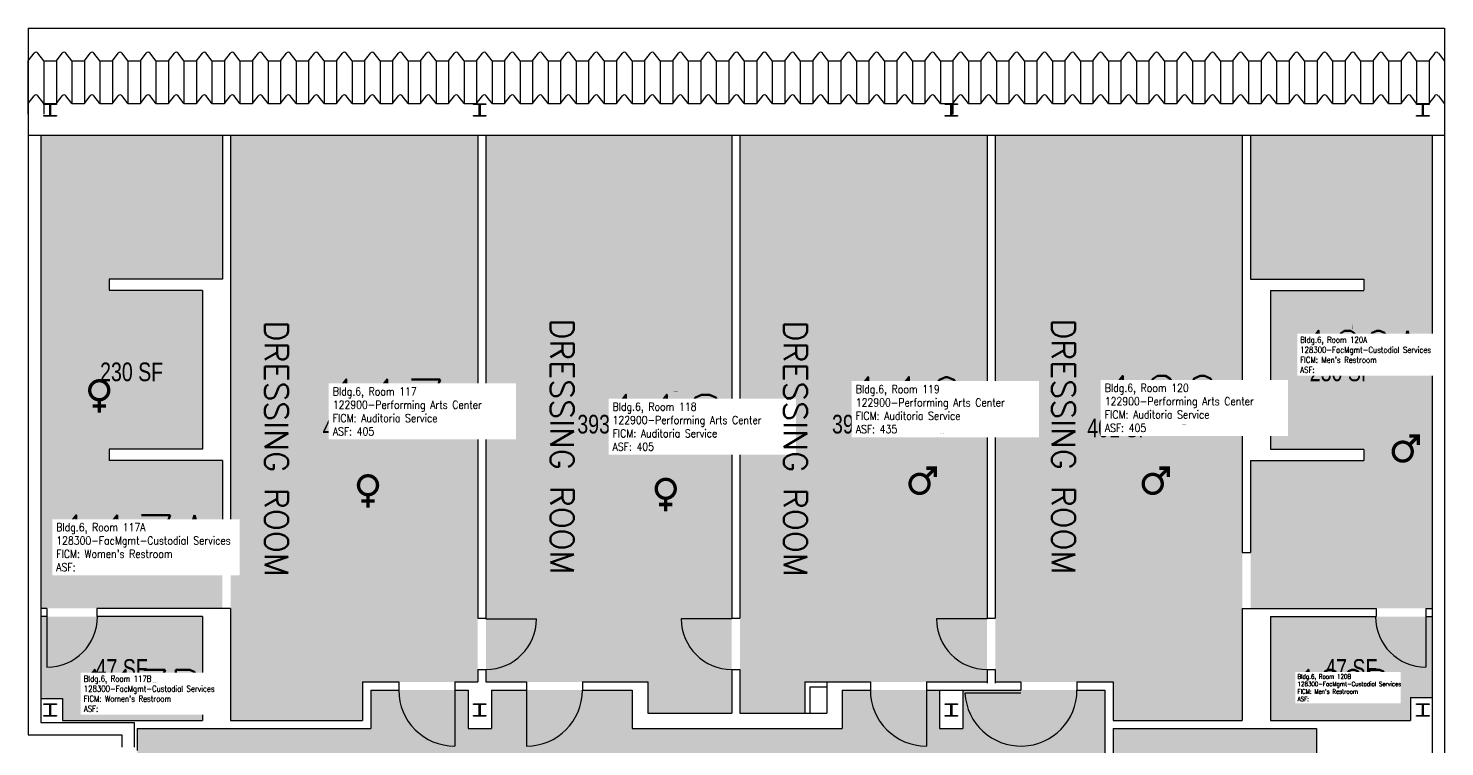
# Model space of a CAD drawing. Header units: inches. Extents: x -206 to 2362, y 0 to 3821.
# Drawn here: x 888 to 1798, y 3359 to 3821 of the extents above; entities that cross this region are included whole.
import ezdxf
from ezdxf.enums import TextEntityAlignment as Align

# ---------------------------------------------------------------- set-up
doc = ezdxf.new("R2010")
doc.units = ezdxf.units.IN
doc.header["$LTSCALE"] = 10
doc.header["$MEASUREMENT"] = 0
doc.layers.get('0').update_dxf_attribs({"linetype": 'CONTINUOUS'})
for name, color, linetype in [('A-COLS', 5, 'CONTINUOUS'), ('A-DOOR', 2, 'CONTINUOUS'), ('A-IDEN-ICON', 4, 'CONTINUOUS'), ('A-IDEN-RNUM', 7, 'CONTINUOUS'), ('A-IDEN-SNUM', 4, 'CONTINUOUS'), ('A-IDEN-TEXT', 4, 'CONTINUOUS'), ('A-IDEN-VNUM', 4, 'CONTINUOUS'), ('A-ROOF', 2, 'CONTINUOUS'), ('A-WALL', 5, 'CONTINUOUS'), ('AREA-TEXT', 3, 'CONTINUOUS'), ('Rooms-Category-Color', 7, 'CONTINUOUS'), ('Rooms-College-Color', 7, 'CONTINUOUS'), ('Rooms-Department-Color', 7, 'CONTINUOUS'), ('Rooms-Division-Color', 7, 'CONTINUOUS'), ('Rooms-Information', 7, 'CONTINUOUS')]:
    doc.layers.add(name, color=color, linetype=linetype)
doc.styles.add('AREA', font='arial.ttf', dxfattribs={"width": 0.75, "height": 24})
doc.styles.add('ROOMFNUMBER', font='SIMPLEX', dxfattribs={"height": 0.83})
doc.styles.add('ROOMSNUMBER', font='txt', dxfattribs={"height": 0.03})
doc.styles.add('ROOMVNUMBER', font='simplex.shx', dxfattribs={"width": 0.85})

# ---------------------------------------------------------------- blocks, each defined once
blk = doc.blocks.new('CPMEN')
at = {"color": 0, "linetype": 'ByBlock', "const_width": 0.015}
blk.add_lwpolyline([(-0.0575, -0.02, 1), (0.0275, -0.02, 1)], format="xyb", close=True, dxfattribs=at)
for points in [[(0.055, 0.01), (0.055, 0.05), (0.015, 0.05)], [(0.0151, 0.0101), (0.055, 0.05)]]:
    blk.add_lwpolyline(points, dxfattribs=at)
blk = doc.blocks.new('CPWOMEN')
at = {"color": 0, "linetype": 'ByBlock', "const_width": 0.015}
blk.add_lwpolyline([(-0.0375, 0, 1), (0.0475, 0, 1)], format="xyb", close=True, dxfattribs=at)
for points in [[(-0.025, -0.07), (0.035, -0.07)], [(0.005, -0.04), (0.005, -0.1)]]:
    blk.add_lwpolyline(points, dxfattribs=at)

msp = doc.modelspace()

# ---------------------------------------------------------------- hatches: boundary and pattern name
at = {"layer": 'Rooms-Category-Color', "true_color": 0xadadad}
for points in [[(1000.02, 3652.58), (940.02, 3652.58), (940.02, 3659.83), (1012.77, 3659.83), (1012.77, 3752.33), (896.02, 3752.33), (896.02, 3448.33), (900.02, 3448.33), (1012.77, 3448.33), (1012.77, 3543.33), (940.02, 3543.33), (940.02, 3550.58), (1000.02, 3550.58)], [(1673.27, 3448.33), (1786.02, 3448.33), (1790.02, 3448.33), (1790.02, 3752.33), (1673.27, 3752.33), (1673.27, 3659.83), (1746.02, 3659.83), (1746.02, 3652.58), (1686.02, 3652.58), (1686.02, 3550.58), (1746.02, 3550.58), (1746.02, 3543.33), (1673.27, 3543.33)], [(900.02, 3443.08), (896.02, 3443.08), (896.02, 3390.33), (910.02, 3390.33), (910.02, 3376.33), (1000.02, 3376.33), (1000.02, 3443.08)], [(1686.02, 3376.33), (1776.02, 3376.33), (1776.02, 3391.08), (1790.02, 3391.08), (1790.02, 3443.08), (1786.02, 3443.08), (1686.02, 3443.08)], [(1396.77, 3275.08), (1396.77, 2991.33), (1400.77, 2991.33), (1468.77, 2991.33), (1468.77, 3275.08), (1493.02, 3275.08), (1579.77, 3275.08), (1579.77, 3279.08), (1579.77, 3395.83), (1525.77, 3395.83), (1488.52, 3395.83), (1488.52, 3371.08), (1473.52, 3371.08), (1473.52, 3395.83), (1465.02, 3395.83), (1411.02, 3395.83), (1411.02, 3371.08), (1276.02, 3371.08), (1276.02, 3395.83), (1208.02, 3395.83), (1185.52, 3395.83), (1185.52, 3371.08), (1170.52, 3371.08), (1170.52, 3395.83), (1126.02, 3395.83), (1108.02, 3395.83), (1108.02, 3371.08), (958.02, 3371.08), (958.02, 3357.08), (958.02, 3275.08), (1162.02, 3275.08), (1190.34, 3275.08)]]:
    msp.add_hatch(color=253, dxfattribs=at).paths.add_polyline_path(points)
at = {"layer": 'Rooms-Category-Color', "true_color": 0xffe090}
for points in [[(1102.77, 3401.08), (1162.02, 3401.08), (1176.77, 3401.08), (1176.77, 3409.08), (1176.77, 3752.33), (1018.02, 3752.33), (1018.02, 3448.33), (1018.02, 3376.33), (1102.77, 3376.33)], [(1182.02, 3409.08), (1182.02, 3401.08), (1208.02, 3401.08), (1286.02, 3401.08), (1286.02, 3381.08), (1340.02, 3381.08), (1340.02, 3409.08), (1340.02, 3752.33), (1182.02, 3752.33)], [(1345.27, 3409.08), (1345.27, 3381.08), (1387.02, 3381.08), (1387.02, 3401.08), (1429.02, 3401.08), (1504.02, 3401.08), (1504.02, 3409.08), (1504.02, 3752.33), (1345.27, 3752.33)], [(1509.27, 3409.08), (1509.27, 3401.08), (1525.77, 3401.08), (1585.02, 3401.08), (1585.02, 3376.33), (1668.02, 3376.33), (1668.02, 3448.33), (1668.02, 3752.33), (1509.27, 3752.33)], [(1715.77, 3227.33), (1715.77, 3285.83), (1715.77, 3371.08), (1585.02, 3371.08), (1585.02, 3279.08), (1585.02, 3227.33)]]:
    msp.add_hatch(color=41, dxfattribs=at).paths.add_polyline_path(points)
at = {"layer": 'Rooms-College-Color', "true_color": 0xadadad}
for points in [[(1000.02, 3652.58), (940.02, 3652.58), (940.02, 3659.83), (1012.77, 3659.83), (1012.77, 3752.33), (896.02, 3752.33), (896.02, 3448.33), (900.02, 3448.33), (1012.77, 3448.33), (1012.77, 3543.33), (940.02, 3543.33), (940.02, 3550.58), (1000.02, 3550.58)], [(1673.27, 3448.33), (1786.02, 3448.33), (1790.02, 3448.33), (1790.02, 3752.33), (1673.27, 3752.33), (1673.27, 3659.83), (1746.02, 3659.83), (1746.02, 3652.58), (1686.02, 3652.58), (1686.02, 3550.58), (1746.02, 3550.58), (1746.02, 3543.33), (1673.27, 3543.33)], [(900.02, 3443.08), (896.02, 3443.08), (896.02, 3390.33), (910.02, 3390.33), (910.02, 3376.33), (1000.02, 3376.33), (1000.02, 3443.08)], [(1686.02, 3376.33), (1776.02, 3376.33), (1776.02, 3391.08), (1790.02, 3391.08), (1790.02, 3443.08), (1786.02, 3443.08), (1686.02, 3443.08)], [(1396.77, 3275.08), (1396.77, 2991.33), (1400.77, 2991.33), (1468.77, 2991.33), (1468.77, 3275.08), (1493.02, 3275.08), (1579.77, 3275.08), (1579.77, 3279.08), (1579.77, 3395.83), (1525.77, 3395.83), (1488.52, 3395.83), (1488.52, 3371.08), (1473.52, 3371.08), (1473.52, 3395.83), (1465.02, 3395.83), (1411.02, 3395.83), (1411.02, 3371.08), (1276.02, 3371.08), (1276.02, 3395.83), (1208.02, 3395.83), (1185.52, 3395.83), (1185.52, 3371.08), (1170.52, 3371.08), (1170.52, 3395.83), (1126.02, 3395.83), (1108.02, 3395.83), (1108.02, 3371.08), (958.02, 3371.08), (958.02, 3357.08), (958.02, 3275.08), (1162.02, 3275.08), (1190.34, 3275.08)]]:
    msp.add_hatch(color=253, dxfattribs=at).paths.add_polyline_path(points)
at = {"layer": 'Rooms-College-Color', "true_color": 0xffff64}
for points in [[(1102.77, 3401.08), (1162.02, 3401.08), (1176.77, 3401.08), (1176.77, 3409.08), (1176.77, 3752.33), (1018.02, 3752.33), (1018.02, 3448.33), (1018.02, 3376.33), (1102.77, 3376.33)], [(1182.02, 3409.08), (1182.02, 3401.08), (1208.02, 3401.08), (1286.02, 3401.08), (1286.02, 3381.08), (1340.02, 3381.08), (1340.02, 3409.08), (1340.02, 3752.33), (1182.02, 3752.33)], [(1345.27, 3409.08), (1345.27, 3381.08), (1387.02, 3381.08), (1387.02, 3401.08), (1429.02, 3401.08), (1504.02, 3401.08), (1504.02, 3409.08), (1504.02, 3752.33), (1345.27, 3752.33)], [(1509.27, 3409.08), (1509.27, 3401.08), (1525.77, 3401.08), (1585.02, 3401.08), (1585.02, 3376.33), (1668.02, 3376.33), (1668.02, 3448.33), (1668.02, 3752.33), (1509.27, 3752.33)], [(1715.77, 3227.33), (1715.77, 3285.83), (1715.77, 3371.08), (1585.02, 3371.08), (1585.02, 3279.08), (1585.02, 3227.33)]]:
    msp.add_hatch(color=51, dxfattribs=at).paths.add_polyline_path(points)
at = {"layer": 'Rooms-Department-Color', "true_color": 0xacacac}
for points in [[(1000.02, 3652.58), (940.02, 3652.58), (940.02, 3659.83), (1012.77, 3659.83), (1012.77, 3752.33), (896.02, 3752.33), (896.02, 3448.33), (900.02, 3448.33), (1012.77, 3448.33), (1012.77, 3543.33), (940.02, 3543.33), (940.02, 3550.58), (1000.02, 3550.58)], [(1673.27, 3448.33), (1786.02, 3448.33), (1790.02, 3448.33), (1790.02, 3752.33), (1673.27, 3752.33), (1673.27, 3659.83), (1746.02, 3659.83), (1746.02, 3652.58), (1686.02, 3652.58), (1686.02, 3550.58), (1746.02, 3550.58), (1746.02, 3543.33), (1673.27, 3543.33)], [(900.02, 3443.08), (896.02, 3443.08), (896.02, 3390.33), (910.02, 3390.33), (910.02, 3376.33), (1000.02, 3376.33), (1000.02, 3443.08)], [(1686.02, 3376.33), (1776.02, 3376.33), (1776.02, 3391.08), (1790.02, 3391.08), (1790.02, 3443.08), (1786.02, 3443.08), (1686.02, 3443.08)], [(1396.77, 3275.08), (1396.77, 2991.33), (1400.77, 2991.33), (1468.77, 2991.33), (1468.77, 3275.08), (1493.02, 3275.08), (1579.77, 3275.08), (1579.77, 3279.08), (1579.77, 3395.83), (1525.77, 3395.83), (1488.52, 3395.83), (1488.52, 3371.08), (1473.52, 3371.08), (1473.52, 3395.83), (1465.02, 3395.83), (1411.02, 3395.83), (1411.02, 3371.08), (1276.02, 3371.08), (1276.02, 3395.83), (1208.02, 3395.83), (1185.52, 3395.83), (1185.52, 3371.08), (1170.52, 3371.08), (1170.52, 3395.83), (1126.02, 3395.83), (1108.02, 3395.83), (1108.02, 3371.08), (958.02, 3371.08), (958.02, 3357.08), (958.02, 3275.08), (1162.02, 3275.08), (1190.34, 3275.08)]]:
    msp.add_hatch(color=253, dxfattribs=at).paths.add_polyline_path(points)
at = {"layer": 'Rooms-Department-Color', "true_color": 0x80bc67}
for points in [[(1102.77, 3401.08), (1162.02, 3401.08), (1176.77, 3401.08), (1176.77, 3409.08), (1176.77, 3752.33), (1018.02, 3752.33), (1018.02, 3448.33), (1018.02, 3376.33), (1102.77, 3376.33)], [(1182.02, 3409.08), (1182.02, 3401.08), (1208.02, 3401.08), (1286.02, 3401.08), (1286.02, 3381.08), (1340.02, 3381.08), (1340.02, 3409.08), (1340.02, 3752.33), (1182.02, 3752.33)], [(1345.27, 3409.08), (1345.27, 3381.08), (1387.02, 3381.08), (1387.02, 3401.08), (1429.02, 3401.08), (1504.02, 3401.08), (1504.02, 3409.08), (1504.02, 3752.33), (1345.27, 3752.33)], [(1509.27, 3409.08), (1509.27, 3401.08), (1525.77, 3401.08), (1585.02, 3401.08), (1585.02, 3376.33), (1668.02, 3376.33), (1668.02, 3448.33), (1668.02, 3752.33), (1509.27, 3752.33)], [(1715.77, 3227.33), (1715.77, 3285.83), (1715.77, 3371.08), (1585.02, 3371.08), (1585.02, 3279.08), (1585.02, 3227.33)]]:
    msp.add_hatch(color=83, dxfattribs=at).paths.add_polyline_path(points)
at = {"layer": 'Rooms-Division-Color', "true_color": 0xadadad}
for points in [[(1000.02, 3652.58), (940.02, 3652.58), (940.02, 3659.83), (1012.77, 3659.83), (1012.77, 3752.33), (896.02, 3752.33), (896.02, 3448.33), (900.02, 3448.33), (1012.77, 3448.33), (1012.77, 3543.33), (940.02, 3543.33), (940.02, 3550.58), (1000.02, 3550.58)], [(1673.27, 3448.33), (1786.02, 3448.33), (1790.02, 3448.33), (1790.02, 3752.33), (1673.27, 3752.33), (1673.27, 3659.83), (1746.02, 3659.83), (1746.02, 3652.58), (1686.02, 3652.58), (1686.02, 3550.58), (1746.02, 3550.58), (1746.02, 3543.33), (1673.27, 3543.33)], [(900.02, 3443.08), (896.02, 3443.08), (896.02, 3390.33), (910.02, 3390.33), (910.02, 3376.33), (1000.02, 3376.33), (1000.02, 3443.08)], [(1686.02, 3376.33), (1776.02, 3376.33), (1776.02, 3391.08), (1790.02, 3391.08), (1790.02, 3443.08), (1786.02, 3443.08), (1686.02, 3443.08)], [(1396.77, 3275.08), (1396.77, 2991.33), (1400.77, 2991.33), (1468.77, 2991.33), (1468.77, 3275.08), (1493.02, 3275.08), (1579.77, 3275.08), (1579.77, 3279.08), (1579.77, 3395.83), (1525.77, 3395.83), (1488.52, 3395.83), (1488.52, 3371.08), (1473.52, 3371.08), (1473.52, 3395.83), (1465.02, 3395.83), (1411.02, 3395.83), (1411.02, 3371.08), (1276.02, 3371.08), (1276.02, 3395.83), (1208.02, 3395.83), (1185.52, 3395.83), (1185.52, 3371.08), (1170.52, 3371.08), (1170.52, 3395.83), (1126.02, 3395.83), (1108.02, 3395.83), (1108.02, 3371.08), (958.02, 3371.08), (958.02, 3357.08), (958.02, 3275.08), (1162.02, 3275.08), (1190.34, 3275.08)]]:
    msp.add_hatch(color=253, dxfattribs=at).paths.add_polyline_path(points)
at = {"layer": 'Rooms-Division-Color', "true_color": 0x80bc67}
for points in [[(1102.77, 3401.08), (1162.02, 3401.08), (1176.77, 3401.08), (1176.77, 3409.08), (1176.77, 3752.33), (1018.02, 3752.33), (1018.02, 3448.33), (1018.02, 3376.33), (1102.77, 3376.33)], [(1182.02, 3409.08), (1182.02, 3401.08), (1208.02, 3401.08), (1286.02, 3401.08), (1286.02, 3381.08), (1340.02, 3381.08), (1340.02, 3409.08), (1340.02, 3752.33), (1182.02, 3752.33)], [(1345.27, 3409.08), (1345.27, 3381.08), (1387.02, 3381.08), (1387.02, 3401.08), (1429.02, 3401.08), (1504.02, 3401.08), (1504.02, 3409.08), (1504.02, 3752.33), (1345.27, 3752.33)], [(1509.27, 3409.08), (1509.27, 3401.08), (1525.77, 3401.08), (1585.02, 3401.08), (1585.02, 3376.33), (1668.02, 3376.33), (1668.02, 3448.33), (1668.02, 3752.33), (1509.27, 3752.33)], [(1715.77, 3227.33), (1715.77, 3285.83), (1715.77, 3371.08), (1585.02, 3371.08), (1585.02, 3279.08), (1585.02, 3227.33)]]:
    msp.add_hatch(color=83, dxfattribs=at).paths.add_polyline_path(points)

# ---------------------------------------------------------------- linework, layer by layer
at = {"layer": 'A-COLS'}
for p, q in [((898.02, 3772.11), (898.02, 3772.61)), ((898.02, 3772.61), (906.02, 3772.61)), ((901.77, 3772.11), (898.02, 3772.11)), ((901.77, 3765.11), (901.77, 3772.11)), ((906.02, 3772.11), (902.27, 3772.11)), ((902.27, 3772.11), (902.27, 3765.11)), ((906.02, 3772.61), (906.02, 3772.11)), ((1174.02, 3772.11), (1174.02, 3772.61)), ((1174.02, 3772.61), (1182.02, 3772.61)), ((1177.77, 3772.11), (1174.02, 3772.11)), ((1177.77, 3765.11), (1177.77, 3772.11)), ((1182.02, 3772.11), (1178.27, 3772.11)), ((1178.27, 3772.11), (1178.27, 3765.11)), ((1182.02, 3772.61), (1182.02, 3772.11)), ((1477.02, 3772.11), (1477.02, 3772.61)), ((1477.02, 3772.61), (1485.02, 3772.61)), ((1480.77, 3772.11), (1477.02, 3772.11)), ((1480.77, 3765.11), (1480.77, 3772.11)), ((1485.02, 3772.11), (1481.27, 3772.11)), ((1481.27, 3772.11), (1481.27, 3765.11)), ((1485.02, 3772.61), (1485.02, 3772.11)), ((1780.02, 3772.11), (1780.02, 3772.61)), ((1780.02, 3772.61), (1788.02, 3772.61)), ((1783.77, 3772.11), (1780.02, 3772.11)), ((1783.77, 3765.11), (1783.77, 3772.11)), ((1788.02, 3772.11), (1784.27, 3772.11)), ((1784.27, 3772.11), (1784.27, 3765.11)), ((1788.02, 3772.61), (1788.02, 3772.11)), ((898.02, 3764.61), (898.02, 3765.11)), ((898.02, 3765.11), (901.77, 3765.11)), ((906.02, 3764.61), (898.02, 3764.61)), ((902.27, 3765.11), (906.02, 3765.11)), ((906.02, 3765.11), (906.02, 3764.61)), ((1174.02, 3764.61), (1174.02, 3765.11)), ((1174.02, 3765.11), (1177.77, 3765.11)), ((1182.02, 3764.61), (1174.02, 3764.61)), ((1178.27, 3765.11), (1182.02, 3765.11)), ((1182.02, 3765.11), (1182.02, 3764.61)), ((1477.02, 3764.61), (1477.02, 3765.11)), ((1477.02, 3765.11), (1480.77, 3765.11)), ((1485.02, 3764.61), (1477.02, 3764.61)), ((1481.27, 3765.11), (1485.02, 3765.11)), ((1485.02, 3765.11), (1485.02, 3764.61)), ((1780.02, 3764.61), (1780.02, 3765.11)), ((1780.02, 3765.11), (1783.77, 3765.11)), ((1788.02, 3764.61), (1780.02, 3764.61)), ((1784.27, 3765.11), (1788.02, 3765.11)), ((1788.02, 3765.11), (1788.02, 3764.61)), ((898.02, 3386.58), (898.02, 3387.08)), ((898.02, 3387.08), (906.02, 3387.08)), ((901.77, 3386.58), (898.02, 3386.58)), ((901.77, 3379.58), (901.77, 3386.58)), ((906.02, 3386.58), (902.27, 3386.58)), ((902.27, 3386.58), (902.27, 3379.58)), ((906.02, 3387.08), (906.02, 3386.58)), ((1174.02, 3386.58), (1174.02, 3387.08)), ((1174.02, 3387.08), (1182.02, 3387.08)), ((1177.77, 3386.58), (1174.02, 3386.58)), ((1177.77, 3379.58), (1177.77, 3386.58)), ((1182.02, 3386.58), (1178.27, 3386.58)), ((1178.27, 3386.58), (1178.27, 3379.58)), ((1182.02, 3387.08), (1182.02, 3386.58)), ((1477.02, 3386.58), (1477.02, 3387.08)), ((1477.02, 3387.08), (1485.02, 3387.08)), ((1480.77, 3386.58), (1477.02, 3386.58)), ((1480.77, 3379.58), (1480.77, 3386.58)), ((1485.02, 3386.58), (1481.27, 3386.58)), ((1481.27, 3386.58), (1481.27, 3379.58)), ((1485.02, 3387.08), (1485.02, 3386.58)), ((1780.02, 3386.58), (1780.02, 3387.08)), ((1780.02, 3387.08), (1788.02, 3387.08)), ((1783.77, 3386.58), (1780.02, 3386.58)), ((1783.77, 3379.58), (1783.77, 3386.58)), ((1788.02, 3386.58), (1784.27, 3386.58)), ((1784.27, 3386.58), (1784.27, 3379.58)), ((1788.02, 3387.08), (1788.02, 3386.58)), ((898.02, 3379.08), (898.02, 3379.58)), ((898.02, 3379.58), (901.77, 3379.58)), ((906.02, 3379.08), (898.02, 3379.08)), ((902.27, 3379.58), (906.02, 3379.58)), ((906.02, 3379.58), (906.02, 3379.08)), ((1174.02, 3379.08), (1174.02, 3379.58)), ((1174.02, 3379.58), (1177.77, 3379.58)), ((1182.02, 3379.08), (1174.02, 3379.08)), ((1178.27, 3379.58), (1182.02, 3379.58)), ((1182.02, 3379.58), (1182.02, 3379.08)), ((1477.02, 3379.08), (1477.02, 3379.58)), ((1477.02, 3379.58), (1480.77, 3379.58)), ((1485.02, 3379.08), (1477.02, 3379.08)), ((1481.27, 3379.58), (1485.02, 3379.58)), ((1485.02, 3379.58), (1485.02, 3379.08)), ((1780.02, 3379.08), (1780.02, 3379.58)), ((1780.02, 3379.58), (1783.77, 3379.58)), ((1788.02, 3379.08), (1780.02, 3379.08)), ((1784.27, 3379.58), (1788.02, 3379.58)), ((1788.02, 3379.58), (1788.02, 3379.08))]:
    msp.add_line(p, q, dxfattribs=at)
for centre in [(902.02, 3768.61), (1178.02, 3768.61), (1481.02, 3768.61), (1784.02, 3768.61), (902.02, 3383.08), (1178.02, 3383.08), (1481.02, 3383.08), (1784.02, 3383.08)]:
    msp.add_circle(centre, 0.263, dxfattribs=at)
at = {"layer": 'A-DOOR'}
for p, q in [((900.02, 3443.08), (900.02, 3410.59)), ((1182.02, 3441.57), (1214.51, 3441.57)), ((1340.02, 3441.57), (1307.53, 3441.57)), ((1504.02, 3441.57), (1471.53, 3441.57)), ((1786.02, 3443.08), (1786.02, 3410.59)), ((1162.02, 3395.83), (1162.02, 3359.83)), ((1208.02, 3395.83), (1208.02, 3359.83)), ((1465.02, 3395.83), (1465.02, 3359.83)), ((1525.77, 3393.83), (1489.83, 3393.83))]:
    msp.add_line(p, q, dxfattribs=at)
for centre, radius, start, end in [((900.02, 3443.08), 32.49, 270, 0), ((1182.02, 3441.57), 32.49, 270, 360), ((1340.02, 3441.57), 32.49, 180, 270), ((1504.02, 3441.57), 32.49, 180, 270), ((1786.02, 3443.08), 32.49, 180, 270), ((1162.02, 3395.83), 36, 180, 270), ((1208.02, 3395.83), 36, 270, 0), ((1465.02, 3395.83), 36, 180, 270), ((1525.77, 3395.83), 36, 183.18474, 0)]:
    msp.add_arc(centre, radius, start, end, dxfattribs=at)
at = {"layer": 'A-ROOF'}
for p, q in [((888.02, 3800.16), (891.84, 3805.08)), ((898.02, 3800.16), (894.21, 3805.08)), ((906.02, 3800.16), (909.84, 3805.08)), ((916.02, 3800.16), (912.21, 3805.08)), ((924.02, 3800.16), (927.84, 3805.08)), ((934.02, 3800.16), (930.21, 3805.08)), ((942.02, 3800.16), (945.84, 3805.08)), ((952.02, 3800.16), (948.21, 3805.08)), ((960.02, 3800.16), (963.84, 3805.08)), ((970.02, 3800.16), (966.21, 3805.08)), ((978.02, 3800.16), (981.84, 3805.08)), ((988.02, 3800.16), (984.21, 3805.08)), ((996.02, 3800.16), (999.84, 3805.08)), ((1006.02, 3800.16), (1002.21, 3805.08)), ((1014.02, 3800.16), (1017.84, 3805.08)), ((1024.02, 3800.16), (1020.21, 3805.08)), ((1032.02, 3800.16), (1035.84, 3805.08)), ((1042.02, 3800.16), (1038.21, 3805.08)), ((1050.02, 3800.16), (1053.84, 3805.08)), ((1060.02, 3800.16), (1056.21, 3805.08)), ((1068.02, 3800.16), (1071.84, 3805.08)), ((1078.02, 3800.16), (1074.21, 3805.08)), ((1086.02, 3800.16), (1089.84, 3805.08)), ((1096.02, 3800.16), (1092.21, 3805.08)), ((1104.02, 3800.16), (1107.84, 3805.08)), ((1114.02, 3800.16), (1110.21, 3805.08)), ((1122.02, 3800.16), (1125.84, 3805.08)), ((1132.02, 3800.16), (1128.21, 3805.08)), ((1140.02, 3800.16), (1143.84, 3805.08)), ((1150.02, 3800.16), (1146.21, 3805.08)), ((1158.02, 3800.16), (1161.84, 3805.08)), ((1168.02, 3800.16), (1164.21, 3805.08)), ((1176.02, 3800.16), (1179.84, 3805.08)), ((1186.02, 3800.16), (1182.21, 3805.08)), ((1194.02, 3800.16), (1197.84, 3805.08)), ((1204.02, 3800.16), (1200.21, 3805.08)), ((1212.02, 3800.16), (1215.84, 3805.08)), ((1222.02, 3800.16), (1218.21, 3805.08)), ((1230.02, 3800.16), (1233.84, 3805.08)), ((1240.02, 3800.16), (1236.21, 3805.08)), ((1248.02, 3800.16), (1251.84, 3805.08)), ((1258.02, 3800.16), (1254.21, 3805.08)), ((1266.02, 3800.16), (1269.84, 3805.08)), ((1276.02, 3800.16), (1272.21, 3805.08)), ((1284.02, 3800.16), (1287.84, 3805.08)), ((1294.02, 3800.16), (1290.21, 3805.08)), ((1302.02, 3800.16), (1305.84, 3805.08)), ((1312.02, 3800.16), (1308.21, 3805.08)), ((1320.02, 3800.16), (1323.84, 3805.08)), ((1330.02, 3800.16), (1326.21, 3805.08)), ((1338.02, 3800.16), (1341.84, 3805.08)), ((1348.02, 3800.16), (1344.21, 3805.08)), ((1356.02, 3800.16), (1359.84, 3805.08)), ((1366.02, 3800.16), (1362.21, 3805.08)), ((1374.02, 3800.16), (1377.84, 3805.08)), ((1384.02, 3800.16), (1380.21, 3805.08)), ((1392.02, 3800.16), (1395.84, 3805.08)), ((1402.02, 3800.16), (1398.21, 3805.08)), ((1410.02, 3800.16), (1413.84, 3805.08)), ((1420.02, 3800.16), (1416.21, 3805.08)), ((1428.02, 3800.16), (1431.84, 3805.08)), ((1438.02, 3800.16), (1434.21, 3805.08)), ((1446.02, 3800.16), (1449.84, 3805.08)), ((1456.02, 3800.16), (1452.21, 3805.08)), ((1464.02, 3800.16), (1467.84, 3805.08)), ((1474.02, 3800.16), (1470.21, 3805.08)), ((1482.02, 3800.16), (1485.84, 3805.08)), ((1492.02, 3800.16), (1488.21, 3805.08)), ((1500.02, 3800.16), (1503.84, 3805.08)), ((1510.02, 3800.16), (1506.21, 3805.08)), ((1518.02, 3800.16), (1521.84, 3805.08)), ((1528.02, 3800.16), (1524.21, 3805.08)), ((1536.02, 3800.16), (1539.84, 3805.08)), ((1546.02, 3800.16), (1542.21, 3805.08)), ((1554.02, 3800.16), (1557.84, 3805.08)), ((1564.02, 3800.16), (1560.21, 3805.08)), ((1572.02, 3800.16), (1575.84, 3805.08)), ((1582.02, 3800.16), (1578.21, 3805.08)), ((1590.02, 3800.16), (1593.84, 3805.08)), ((1600.02, 3800.16), (1596.21, 3805.08)), ((1608.02, 3800.16), (1611.84, 3805.08)), ((1618.02, 3800.16), (1614.21, 3805.08)), ((1626.02, 3800.16), (1629.84, 3805.08)), ((1636.02, 3800.16), (1632.21, 3805.08)), ((1644.02, 3800.16), (1647.84, 3805.08)), ((1654.02, 3800.16), (1650.21, 3805.08)), ((1662.02, 3800.16), (1665.84, 3805.08)), ((1672.02, 3800.16), (1668.21, 3805.08)), ((1680.02, 3800.16), (1683.84, 3805.08)), ((1690.02, 3800.16), (1686.21, 3805.08)), ((1698.02, 3800.16), (1701.84, 3805.08)), ((1708.02, 3800.16), (1704.21, 3805.08)), ((1716.02, 3800.16), (1719.84, 3805.08)), ((1726.02, 3800.16), (1722.21, 3805.08)), ((1734.02, 3800.16), (1737.84, 3805.08)), ((1744.02, 3800.16), (1740.21, 3805.08)), ((1752.02, 3800.16), (1755.84, 3805.08)), ((1762.02, 3800.16), (1758.21, 3805.08)), ((1770.02, 3800.16), (1773.84, 3805.08)), ((1780.02, 3800.16), (1776.21, 3805.08)), ((1788.02, 3800.16), (1791.84, 3805.08)), ((1798.02, 3800.16), (1794.21, 3805.08)), ((888.02, 3765.85), (888.02, 3800.16)), ((898.02, 3800.16), (898.02, 3765.85)), ((898.02, 3800.16), (906.02, 3800.16)), ((906.02, 3800.16), (906.02, 3772.83)), ((916.02, 3800.16), (924.02, 3800.16)), ((916.02, 3800.16), (916.02, 3772.83)), ((924.02, 3800.16), (924.02, 3772.83)), ((934.02, 3800.16), (942.02, 3800.16)), ((934.02, 3800.16), (934.02, 3772.83)), ((942.02, 3800.16), (942.02, 3772.83)), ((952.02, 3800.16), (960.02, 3800.16)), ((952.02, 3800.16), (952.02, 3772.83)), ((960.02, 3800.16), (960.02, 3772.83)), ((970.02, 3800.16), (978.02, 3800.16)), ((970.02, 3800.16), (970.02, 3772.83)), ((978.02, 3800.16), (978.02, 3772.83)), ((988.02, 3800.16), (996.02, 3800.16)), ((988.02, 3800.16), (988.02, 3772.83)), ((988.02, 3800.16), (988.02, 3772.83)), ((996.02, 3800.16), (996.02, 3772.83)), ((996.02, 3800.16), (996.02, 3772.83)), ((1006.02, 3800.16), (1014.02, 3800.16)), ((1006.02, 3800.16), (1006.02, 3772.83)), ((1014.02, 3800.16), (1014.02, 3772.83)), ((1024.02, 3800.16), (1032.02, 3800.16)), ((1024.02, 3800.16), (1024.02, 3772.83)), ((1032.02, 3800.16), (1032.02, 3772.83)), ((1042.02, 3800.16), (1050.02, 3800.16)), ((1042.02, 3800.16), (1042.02, 3772.83)), ((1050.02, 3800.16), (1050.02, 3772.83)), ((1060.02, 3800.16), (1068.02, 3800.16)), ((1060.02, 3800.16), (1060.02, 3772.83)), ((1068.02, 3800.16), (1068.02, 3772.83)), ((1078.02, 3800.16), (1086.02, 3800.16)), ((1078.02, 3800.16), (1078.02, 3772.83)), ((1086.02, 3800.16), (1086.02, 3772.83)), ((1096.02, 3800.16), (1104.02, 3800.16)), ((1096.02, 3800.16), (1096.02, 3772.83)), ((1104.02, 3800.16), (1104.02, 3772.83)), ((1114.02, 3800.16), (1122.02, 3800.16)), ((1114.02, 3800.16), (1114.02, 3772.83)), ((1122.02, 3800.16), (1122.02, 3772.83)), ((1132.02, 3800.16), (1140.02, 3800.16)), ((1132.02, 3800.16), (1132.02, 3772.83)), ((1140.02, 3800.16), (1140.02, 3772.83)), ((1150.02, 3800.16), (1158.02, 3800.16)), ((1150.02, 3800.16), (1150.02, 3772.83)), ((1158.02, 3800.16), (1158.02, 3772.83)), ((1168.02, 3800.16), (1168.02, 3772.83)), ((1168.02, 3800.16), (1176.02, 3800.16)), ((1176.02, 3800.16), (1176.02, 3772.83)), ((1186.02, 3800.16), (1194.02, 3800.16)), ((1186.02, 3800.16), (1186.02, 3772.83)), ((1194.02, 3800.16), (1194.02, 3772.83)), ((1204.02, 3800.16), (1212.02, 3800.16)), ((1204.02, 3800.16), (1204.02, 3772.83)), ((1212.02, 3800.16), (1212.02, 3772.83)), ((1222.02, 3800.16), (1230.02, 3800.16)), ((1222.02, 3800.16), (1222.02, 3772.83)), ((1230.02, 3800.16), (1230.02, 3772.83)), ((1240.02, 3800.16), (1248.02, 3800.16)), ((1240.02, 3800.16), (1240.02, 3772.83)), ((1248.02, 3800.16), (1248.02, 3772.83)), ((1258.02, 3800.16), (1266.02, 3800.16)), ((1258.02, 3800.16), (1258.02, 3772.83)), ((1266.02, 3800.16), (1266.02, 3772.83)), ((1276.02, 3800.16), (1284.02, 3800.16)), ((1276.02, 3800.16), (1276.02, 3772.83)), ((1284.02, 3800.16), (1284.02, 3772.83)), ((1294.02, 3800.16), (1302.02, 3800.16)), ((1294.02, 3800.16), (1294.02, 3772.83)), ((1302.02, 3800.16), (1302.02, 3772.83)), ((1312.02, 3800.16), (1320.02, 3800.16)), ((1312.02, 3800.16), (1312.02, 3772.83)), ((1320.02, 3800.16), (1320.02, 3772.83)), ((1330.02, 3800.16), (1338.02, 3800.16)), ((1330.02, 3800.16), (1330.02, 3772.83)), ((1338.02, 3800.16), (1338.02, 3772.83)), ((1348.02, 3800.16), (1356.02, 3800.16)), ((1348.02, 3800.16), (1348.02, 3772.83)), ((1356.02, 3800.16), (1356.02, 3772.83)), ((1366.02, 3800.16), (1374.02, 3800.16)), ((1366.02, 3800.16), (1366.02, 3772.83)), ((1374.02, 3800.16), (1374.02, 3772.83)), ((1384.02, 3800.16), (1392.02, 3800.16)), ((1384.02, 3800.16), (1384.02, 3772.83)), ((1392.02, 3800.16), (1392.02, 3772.83)), ((1402.02, 3800.16), (1410.02, 3800.16)), ((1402.02, 3800.16), (1402.02, 3772.83)), ((1410.02, 3800.16), (1410.02, 3772.83)), ((1420.02, 3800.16), (1428.02, 3800.16)), ((1420.02, 3800.16), (1420.02, 3772.83)), ((1428.02, 3800.16), (1428.02, 3772.83)), ((1438.02, 3800.16), (1446.02, 3800.16)), ((1438.02, 3800.16), (1438.02, 3772.83)), ((1446.02, 3800.16), (1446.02, 3772.83)), ((1456.02, 3800.16), (1464.02, 3800.16)), ((1456.02, 3800.16), (1456.02, 3772.83)), ((1464.02, 3800.16), (1464.02, 3772.83)), ((1474.02, 3800.16), (1482.02, 3800.16)), ((1474.02, 3800.16), (1474.02, 3772.83)), ((1482.02, 3800.16), (1482.02, 3765.85)), ((1492.02, 3800.16), (1500.02, 3800.16)), ((1492.02, 3800.16), (1492.02, 3772.83)), ((1500.02, 3800.16), (1500.02, 3772.83)), ((1510.02, 3800.16), (1518.02, 3800.16)), ((1510.02, 3800.16), (1510.02, 3772.83)), ((1518.02, 3800.16), (1518.02, 3772.83)), ((1528.02, 3800.16), (1536.02, 3800.16)), ((1528.02, 3800.16), (1528.02, 3772.83)), ((1536.02, 3800.16), (1536.02, 3772.83)), ((1546.02, 3800.16), (1554.02, 3800.16)), ((1546.02, 3800.16), (1546.02, 3772.83)), ((1554.02, 3800.16), (1554.02, 3772.83)), ((1564.02, 3800.16), (1572.02, 3800.16)), ((1564.02, 3800.16), (1564.02, 3772.83)), ((1572.02, 3800.16), (1572.02, 3772.83)), ((1582.02, 3800.16), (1590.02, 3800.16)), ((1582.02, 3800.16), (1582.02, 3772.83)), ((1590.02, 3800.16), (1590.02, 3772.83)), ((1600.02, 3800.16), (1608.02, 3800.16)), ((1600.02, 3800.16), (1600.02, 3772.83)), ((1608.02, 3800.16), (1608.02, 3772.83)), ((1618.02, 3800.16), (1626.02, 3800.16)), ((1618.02, 3800.16), (1618.02, 3772.83)), ((1626.02, 3800.16), (1626.02, 3772.83)), ((1636.02, 3800.16), (1644.02, 3800.16)), ((1636.02, 3800.16), (1636.02, 3772.83)), ((1644.02, 3800.16), (1644.02, 3772.83)), ((1654.02, 3800.16), (1662.02, 3800.16)), ((1654.02, 3800.16), (1654.02, 3772.83)), ((1662.02, 3800.16), (1662.02, 3772.83)), ((1672.02, 3800.16), (1680.02, 3800.16)), ((1672.02, 3800.16), (1672.02, 3772.83)), ((1680.02, 3800.16), (1680.02, 3772.83)), ((1690.02, 3800.16), (1698.02, 3800.16)), ((1690.02, 3800.16), (1690.02, 3772.83)), ((1698.02, 3800.16), (1698.02, 3772.83)), ((1708.02, 3800.16), (1716.02, 3800.16)), ((1708.02, 3800.16), (1708.02, 3772.83)), ((1716.02, 3800.16), (1716.02, 3772.83)), ((1726.02, 3800.16), (1734.02, 3800.16)), ((1726.02, 3800.16), (1726.02, 3772.83)), ((1734.02, 3800.16), (1734.02, 3772.83)), ((1744.02, 3800.16), (1752.02, 3800.16)), ((1744.02, 3800.16), (1744.02, 3772.83)), ((1752.02, 3800.16), (1752.02, 3772.83)), ((1762.02, 3800.16), (1770.02, 3800.16)), ((1762.02, 3800.16), (1762.02, 3772.83)), ((1770.02, 3800.16), (1770.02, 3772.83)), ((1780.02, 3800.16), (1788.02, 3800.16)), ((1780.02, 3800.16), (1780.02, 3772.83)), ((1788.02, 3800.16), (1788.02, 3772.83)), ((1798.02, 3800.16), (1798.02, 3765.85)), ((888.02, 3772.83), (891.84, 3777.75)), ((898.02, 3772.83), (894.21, 3777.75)), ((906.02, 3772.83), (909.84, 3777.75)), ((916.02, 3772.83), (912.21, 3777.75)), ((924.02, 3772.83), (927.84, 3777.75)), ((934.02, 3772.83), (930.21, 3777.75)), ((942.02, 3772.83), (945.84, 3777.75)), ((952.02, 3772.83), (948.21, 3777.75)), ((960.02, 3772.83), (963.84, 3777.75)), ((970.02, 3772.83), (966.21, 3777.75)), ((978.02, 3772.83), (981.84, 3777.75)), ((988.02, 3772.83), (984.21, 3777.75)), ((996.02, 3772.83), (999.84, 3777.75)), ((1006.02, 3772.83), (1002.21, 3777.75)), ((1014.02, 3772.83), (1017.84, 3777.75)), ((1024.02, 3772.83), (1020.21, 3777.75)), ((1032.02, 3772.83), (1035.84, 3777.75)), ((1042.02, 3772.83), (1038.21, 3777.75)), ((1050.02, 3772.83), (1053.84, 3777.75)), ((1060.02, 3772.83), (1056.21, 3777.75)), ((1068.02, 3772.83), (1071.84, 3777.75)), ((1078.02, 3772.83), (1074.21, 3777.75)), ((1086.02, 3772.83), (1089.84, 3777.75)), ((1096.02, 3772.83), (1092.21, 3777.75)), ((1104.02, 3772.83), (1107.84, 3777.75)), ((1114.02, 3772.83), (1110.21, 3777.75)), ((1122.02, 3772.83), (1125.84, 3777.75)), ((1132.02, 3772.83), (1128.21, 3777.75)), ((1140.02, 3772.83), (1143.84, 3777.75)), ((1150.02, 3772.83), (1146.21, 3777.75)), ((1158.02, 3772.83), (1161.84, 3777.75)), ((1168.02, 3772.83), (1164.21, 3777.75)), ((1176.02, 3772.83), (1179.84, 3777.75)), ((1186.02, 3772.83), (1182.21, 3777.75)), ((1194.02, 3772.83), (1197.84, 3777.75)), ((1204.02, 3772.83), (1200.21, 3777.75)), ((1212.02, 3772.83), (1215.84, 3777.75)), ((1222.02, 3772.83), (1218.21, 3777.75)), ((1230.02, 3772.83), (1233.84, 3777.75)), ((1240.02, 3772.83), (1236.21, 3777.75)), ((1248.02, 3772.83), (1251.84, 3777.75)), ((1258.02, 3772.83), (1254.21, 3777.75)), ((1266.02, 3772.83), (1269.84, 3777.75)), ((1276.02, 3772.83), (1272.21, 3777.75)), ((1284.02, 3772.83), (1287.84, 3777.75)), ((1294.02, 3772.83), (1290.21, 3777.75)), ((1302.02, 3772.83), (1305.84, 3777.75)), ((1312.02, 3772.83), (1308.21, 3777.75)), ((1320.02, 3772.83), (1323.84, 3777.75)), ((1330.02, 3772.83), (1326.21, 3777.75)), ((1338.02, 3772.83), (1341.84, 3777.75)), ((1348.02, 3772.83), (1344.21, 3777.75)), ((1356.02, 3772.83), (1359.84, 3777.75)), ((1366.02, 3772.83), (1362.21, 3777.75)), ((1374.02, 3772.83), (1377.84, 3777.75)), ((1384.02, 3772.83), (1380.21, 3777.75)), ((1384.02, 3772.83), (1380.21, 3777.75)), ((1392.02, 3772.83), (1395.84, 3777.75)), ((1402.02, 3772.83), (1398.21, 3777.75)), ((1410.02, 3772.83), (1413.84, 3777.75)), ((1420.02, 3772.83), (1416.21, 3777.75)), ((1428.02, 3772.83), (1431.84, 3777.75)), ((1438.02, 3772.83), (1434.21, 3777.75)), ((1446.02, 3772.83), (1449.84, 3777.75)), ((1456.02, 3772.83), (1452.21, 3777.75)), ((1464.02, 3772.83), (1467.84, 3777.75)), ((1474.02, 3772.83), (1470.21, 3777.75)), ((1482.02, 3772.83), (1485.84, 3777.75)), ((1492.02, 3772.83), (1488.21, 3777.75)), ((1500.02, 3772.83), (1503.84, 3777.75)), ((1510.02, 3772.83), (1506.21, 3777.75)), ((1518.02, 3772.83), (1521.84, 3777.75)), ((1528.02, 3772.83), (1524.21, 3777.75)), ((1536.02, 3772.83), (1539.84, 3777.75)), ((1546.02, 3772.83), (1542.21, 3777.75)), ((1554.02, 3772.83), (1557.84, 3777.75)), ((1564.02, 3772.83), (1560.21, 3777.75)), ((1572.02, 3772.83), (1575.84, 3777.75)), ((1582.02, 3772.83), (1578.21, 3777.75)), ((1590.02, 3772.83), (1593.84, 3777.75)), ((1600.02, 3772.83), (1596.21, 3777.75)), ((1608.02, 3772.83), (1611.84, 3777.75)), ((1618.02, 3772.83), (1614.21, 3777.75)), ((1626.02, 3772.83), (1629.84, 3777.75)), ((1636.02, 3772.83), (1632.21, 3777.75)), ((1644.02, 3772.83), (1647.84, 3777.75)), ((1654.02, 3772.83), (1650.21, 3777.75)), ((1662.02, 3772.83), (1665.84, 3777.75)), ((1672.02, 3772.83), (1668.21, 3777.75)), ((1680.02, 3772.83), (1683.84, 3777.75)), ((1690.02, 3772.83), (1686.21, 3777.75)), ((1698.02, 3772.83), (1701.84, 3777.75)), ((1708.02, 3772.83), (1704.21, 3777.75)), ((1716.02, 3772.83), (1719.84, 3777.75)), ((1726.02, 3772.83), (1722.21, 3777.75)), ((1734.02, 3772.83), (1737.84, 3777.75)), ((1744.02, 3772.83), (1740.21, 3777.75)), ((1752.02, 3772.83), (1755.84, 3777.75)), ((1762.02, 3772.83), (1758.21, 3777.75)), ((1770.02, 3772.83), (1773.84, 3777.75)), ((1780.02, 3772.83), (1776.21, 3777.75)), ((1788.02, 3772.83), (1791.84, 3777.75)), ((1798.02, 3772.83), (1794.21, 3777.75)), ((898.02, 3772.83), (906.02, 3772.83)), ((916.02, 3772.83), (924.02, 3772.83)), ((934.02, 3772.83), (942.02, 3772.83)), ((952.02, 3772.83), (960.02, 3772.83)), ((970.02, 3772.83), (978.02, 3772.83)), ((988.02, 3772.83), (996.02, 3772.83)), ((1006.02, 3772.83), (1014.02, 3772.83)), ((1024.02, 3772.83), (1032.02, 3772.83)), ((1042.02, 3772.83), (1050.02, 3772.83)), ((1060.02, 3772.83), (1068.02, 3772.83)), ((1078.02, 3772.83), (1086.02, 3772.83)), ((1096.02, 3772.83), (1104.02, 3772.83)), ((1114.02, 3772.83), (1122.02, 3772.83)), ((1132.02, 3772.83), (1140.02, 3772.83)), ((1150.02, 3772.83), (1158.02, 3772.83)), ((1168.02, 3772.83), (1176.02, 3772.83)), ((1186.02, 3772.83), (1194.02, 3772.83)), ((1204.02, 3772.83), (1212.02, 3772.83)), ((1222.02, 3772.83), (1230.02, 3772.83)), ((1240.02, 3772.83), (1248.02, 3772.83)), ((1258.02, 3772.83), (1266.02, 3772.83)), ((1276.02, 3772.83), (1284.02, 3772.83)), ((1294.02, 3772.83), (1302.02, 3772.83)), ((1312.02, 3772.83), (1320.02, 3772.83)), ((1330.02, 3772.83), (1338.02, 3772.83)), ((1348.02, 3772.83), (1356.02, 3772.83)), ((1366.02, 3772.83), (1374.02, 3772.83)), ((1384.02, 3772.83), (1392.02, 3772.83)), ((1402.02, 3772.83), (1410.02, 3772.83)), ((1420.02, 3772.83), (1428.02, 3772.83)), ((1438.02, 3772.83), (1446.02, 3772.83)), ((1456.02, 3772.83), (1464.02, 3772.83)), ((1474.02, 3772.83), (1482.02, 3772.83)), ((1492.02, 3772.83), (1500.02, 3772.83)), ((1510.02, 3772.83), (1518.02, 3772.83)), ((1528.02, 3772.83), (1536.02, 3772.83)), ((1546.02, 3772.83), (1554.02, 3772.83)), ((1564.02, 3772.83), (1572.02, 3772.83)), ((1582.02, 3772.83), (1590.02, 3772.83)), ((1600.02, 3772.83), (1608.02, 3772.83)), ((1618.02, 3772.83), (1626.02, 3772.83)), ((1636.02, 3772.83), (1644.02, 3772.83)), ((1654.02, 3772.83), (1662.02, 3772.83)), ((1672.02, 3772.83), (1680.02, 3772.83)), ((1690.02, 3772.83), (1698.02, 3772.83)), ((1708.02, 3772.83), (1716.02, 3772.83)), ((1726.02, 3772.83), (1734.02, 3772.83)), ((1744.02, 3772.83), (1752.02, 3772.83)), ((1762.02, 3772.83), (1770.02, 3772.83)), ((1780.02, 3772.83), (1788.02, 3772.83))]:
    msp.add_line(p, q, dxfattribs=at)
for centre in [(893.02, 3804.16), (911.02, 3804.16), (929.02, 3804.16), (947.02, 3804.16), (965.02, 3804.16), (983.02, 3804.16), (1001.02, 3804.16), (1019.02, 3804.16), (1037.02, 3804.16), (1055.02, 3804.16), (1073.02, 3804.16), (1091.02, 3804.16), (1109.02, 3804.16), (1127.02, 3804.16), (1145.02, 3804.16), (1163.02, 3804.16), (1181.02, 3804.16), (1199.02, 3804.16), (1217.02, 3804.16), (1235.02, 3804.16), (1253.02, 3804.16), (1271.02, 3804.16), (1289.02, 3804.16), (1307.02, 3804.16), (1325.02, 3804.16), (1343.02, 3804.16), (1361.02, 3804.16), (1379.02, 3804.16), (1397.02, 3804.16), (1415.02, 3804.16), (1433.02, 3804.16), (1451.02, 3804.16), (1469.02, 3804.16), (1487.02, 3804.16), (1505.02, 3804.16), (1523.02, 3804.16), (1541.02, 3804.16), (1559.02, 3804.16), (1577.02, 3804.16), (1595.02, 3804.16), (1613.02, 3804.16), (1631.02, 3804.16), (1649.02, 3804.16), (1667.02, 3804.16), (1685.02, 3804.16), (1703.02, 3804.16), (1721.02, 3804.16), (1739.02, 3804.16), (1757.02, 3804.16), (1775.02, 3804.16), (1792.65, 3804.16), (893.02, 3776.83), (911.02, 3776.83), (929.02, 3776.83), (947.02, 3776.83), (965.02, 3776.83), (983.02, 3776.83), (1001.02, 3776.83), (1019.02, 3776.83), (1037.02, 3776.83), (1055.02, 3776.83), (1073.02, 3776.83), (1091.02, 3776.83), (1109.02, 3776.83), (1127.02, 3776.83), (1145.02, 3776.83), (1163.02, 3776.83), (1181.02, 3776.83), (1199.02, 3776.83), (1217.02, 3776.83), (1235.02, 3776.83), (1253.02, 3776.83), (1271.02, 3776.83), (1289.02, 3776.83), (1307.02, 3776.83), (1325.02, 3776.83), (1343.02, 3776.83), (1361.02, 3776.83), (1379.02, 3776.83), (1379.02, 3776.83), (1397.02, 3776.83), (1415.02, 3776.83), (1433.02, 3776.83), (1451.02, 3776.83), (1469.02, 3776.83), (1487.02, 3776.83), (1505.02, 3776.83), (1523.02, 3776.83), (1541.02, 3776.83), (1559.02, 3776.83), (1577.02, 3776.83), (1595.02, 3776.83), (1613.02, 3776.83), (1631.02, 3776.83), (1649.02, 3776.83), (1667.02, 3776.83), (1685.02, 3776.83), (1703.02, 3776.83), (1721.02, 3776.83), (1739.02, 3776.83), (1757.02, 3776.83), (1775.02, 3776.83), (1792.65, 3776.83)]:
    msp.add_arc(centre, 1.5, 37.79215, 142.20785, dxfattribs=at)
at = {"layer": 'A-WALL', "linetype": 'Continuous'}
for p, q in [((888.02, 3821.08), (888.02, 3367.08)), ((888.02, 3821.08), (1798.02, 3821.08)), ((1798.02, 3821.08), (1798.02, 2615.08)), ((888.02, 3752.33), (1798.02, 3752.33)), ((896.02, 3752.33), (896.02, 3375.08)), ((1012.77, 3752.33), (1012.77, 3659.83)), ((1018.02, 3752.33), (1018.02, 3484.33)), ((1176.77, 3752.33), (1176.77, 3442.08)), ((1182.02, 3752.33), (1182.02, 3442.08)), ((1340.02, 3752.33), (1340.02, 3442.08)), ((1345.27, 3752.33), (1345.27, 3442.08)), ((1504.02, 3752.33), (1504.02, 3442.08)), ((1509.27, 3752.33), (1509.27, 3442.08)), ((1668.02, 3752.33), (1668.02, 3484.33)), ((1673.27, 3752.33), (1673.27, 3659.83)), ((1790.02, 3752.33), (1790.02, 2887.08)), ((1012.77, 3659.83), (940.02, 3659.83)), ((940.02, 3659.83), (940.02, 3652.83)), ((1673.27, 3659.83), (1746.02, 3659.83)), ((1746.02, 3659.83), (1746.02, 3652.83)), ((1000.02, 3652.58), (940.02, 3652.58)), ((1000.02, 3652.58), (1000.02, 3550.58)), ((1686.02, 3652.58), (1686.02, 3550.58)), ((1686.02, 3652.58), (1746.02, 3652.58)), ((1000.02, 3550.58), (940.02, 3550.58)), ((940.02, 3550.36), (940.02, 3543.33)), ((1686.02, 3550.58), (1746.02, 3550.58)), ((1746.02, 3550.36), (1746.02, 3543.33)), ((1012.77, 3543.33), (940.02, 3543.33)), ((1012.77, 3543.33), (1012.77, 3484.33)), ((1673.27, 3543.33), (1746.02, 3543.33)), ((1673.27, 3543.33), (1673.27, 3484.33)), ((1018.02, 3484.33), (1012.77, 3484.33)), ((1668.02, 3484.33), (1673.27, 3484.33)), ((900.02, 3448.33), (896.02, 3448.33)), ((900.02, 3443.08), (896.02, 3443.08)), ((900.02, 3448.33), (900.02, 3443.08)), ((1018.02, 3448.33), (932.02, 3448.33)), ((932.02, 3448.33), (932.02, 3443.08)), ((1000.02, 3443.08), (932.02, 3443.08)), ((1000.02, 3443.08), (1000.02, 3376.33)), ((1018.02, 3448.33), (1018.02, 3376.33)), ((1176.77, 3442.08), (1182.02, 3442.08)), ((1340.02, 3442.08), (1345.27, 3442.08)), ((1504.02, 3442.08), (1509.27, 3442.08)), ((1668.02, 3448.33), (1754.02, 3448.33)), ((1668.02, 3448.33), (1668.02, 3376.33)), ((1686.02, 3443.08), (1754.02, 3443.08)), ((1686.02, 3443.08), (1686.02, 3376.33)), ((1754.02, 3448.33), (1754.02, 3443.08)), ((1786.02, 3448.33), (1786.02, 3443.08)), ((1786.02, 3448.33), (1790.02, 3448.33)), ((1786.02, 3443.08), (1790.02, 3443.08)), ((1176.77, 3409.08), (1182.02, 3409.08)), ((1176.77, 3409.08), (1176.77, 3401.08)), ((1182.02, 3409.08), (1182.02, 3401.08)), ((1340.02, 3409.08), (1340.02, 3381.08)), ((1340.02, 3409.08), (1345.27, 3409.08)), ((1345.27, 3409.08), (1345.27, 3381.08)), ((1504.02, 3409.08), (1504.02, 3400.33)), ((1504.02, 3409.08), (1509.27, 3409.08)), ((1509.27, 3409.08), (1509.27, 3400.33)), ((1102.77, 3401.08), (1102.77, 3376.33)), ((1102.77, 3401.08), (1126.02, 3401.08)), ((1108.02, 3395.83), (1108.02, 3371.08)), ((1108.02, 3395.83), (1126.02, 3395.83)), ((1126.02, 3401.08), (1126.02, 3395.83)), ((1162.02, 3401.08), (1162.02, 3395.83)), ((1162.02, 3401.08), (1176.77, 3401.08)), ((1162.02, 3395.83), (1170.52, 3395.83)), ((1170.52, 3395.83), (1170.52, 3371.08)), ((1182.02, 3401.08), (1208.02, 3401.08)), ((1185.52, 3395.83), (1185.52, 3371.08)), ((1185.52, 3395.83), (1208.02, 3395.83)), ((1208.02, 3401.08), (1208.02, 3395.83)), ((1244.02, 3401.08), (1244.02, 3395.83)), ((1244.02, 3401.08), (1286.02, 3401.08)), ((1244.02, 3395.83), (1276.02, 3395.83)), ((1276.02, 3395.83), (1276.02, 3371.08)), ((1286.02, 3401.08), (1286.02, 3381.08)), ((1387.02, 3401.08), (1387.02, 3381.08)), ((1387.02, 3401.08), (1429.02, 3401.08)), ((1390.15, 3397.96), (1390.15, 3381.08)), ((1390.15, 3397.96), (1401.02, 3397.96)), ((1401.02, 3401.08), (1401.02, 3381.08)), ((1411.02, 3395.83), (1411.02, 3371.08)), ((1411.02, 3395.83), (1429.02, 3395.83)), ((1429.02, 3401.08), (1429.02, 3395.83)), ((1465.02, 3401.08), (1465.02, 3395.83)), ((1465.02, 3401.08), (1504.02, 3401.08)), ((1465.02, 3395.83), (1525.77, 3395.83)), ((1473.52, 3395.83), (1473.52, 3371.08)), ((1488.52, 3395.83), (1488.52, 3371.08)), ((1509.27, 3401.08), (1525.77, 3401.08)), ((1525.77, 3401.08), (1525.77, 3395.83)), ((1561.77, 3401.08), (1561.77, 3395.83)), ((1561.77, 3401.08), (1585.02, 3401.08)), ((1561.77, 3395.83), (1579.77, 3395.83)), ((1579.77, 3395.83), (1579.77, 3315.08)), ((1585.02, 3401.08), (1585.02, 3376.33)), ((896.02, 3390.33), (910.02, 3390.33)), ((910.02, 3390.33), (910.02, 3376.33)), ((1776.02, 3391.08), (1776.02, 3376.33)), ((1776.02, 3391.08), (1790.02, 3391.08)), ((910.02, 3376.33), (1000.02, 3376.33)), ((1018.02, 3376.33), (1102.77, 3376.33)), ((1286.02, 3381.08), (1340.02, 3381.08)), ((1345.27, 3381.08), (1401.02, 3381.08)), ((1585.02, 3376.33), (1668.02, 3376.33)), ((1686.02, 3376.33), (1776.02, 3376.33)), ((888.02, 3367.08), (948.02, 3367.08)), ((896.02, 3375.08), (956.02, 3375.08)), ((948.02, 3367.08), (948.02, 3359.08)), ((956.02, 3375.08), (956.02, 3359.08)), ((958.02, 3371.08), (1108.02, 3371.08)), ((958.02, 3371.08), (958.02, 3357.08)), ((1170.52, 3371.08), (1185.52, 3371.08)), ((1276.02, 3371.08), (1411.02, 3371.08)), ((1473.52, 3371.08), (1488.52, 3371.08)), ((1585.02, 3371.08), (1585.02, 3315.08)), ((1585.02, 3371.08), (1715.77, 3371.08)), ((1715.77, 3371.08), (1715.77, 3293.33))]:
    msp.add_line(p, q, dxfattribs=at)

# ---------------------------------------------------------------- block references
at = {"layer": 'A-IDEN-ICON', "xscale": 144, "yscale": 144, "zscale": 144}
for name, p in [('CPWOMEN', (932.86, 3588.49)), ('CPMEN', (1773.24, 3551.96)), ('CPWOMEN', (1105.54, 3527.48)), ('CPWOMEN', (1296.85, 3525.17)), ('CPMEN', (1462.79, 3531.24)), ('CPMEN', (1612.61, 3531.23))]:
    msp.add_blockref(name, p, dxfattribs=at)

# ---------------------------------------------------------------- texts
at = {"layer": 'A-IDEN-RNUM', "style": 'ROOMSNUMBER'}
for s, rotation, p in [('0120-A0', 90, (1738.9, 3629.31, 0)), ('0120-B0', 0, (1727.14, 3403.41, 0))]:
    msp.add_text(s, height=0.36, rotation=rotation, dxfattribs=at).set_placement(p, align=Align.CENTER)
for s, p in [('0117-00', (1128.59, 3585.85, 0)), ('0118-00', (1303.83, 3587.6, 0)), ('0119-00', (1475.14, 3560.72, 0)), ('0120-00', (1630.75, 3566.21, 0)), ('0117-A0', (962.87, 3500.89, 0)), ('0117-B0', (968.84, 3400.6, 0))]:
    msp.add_text(s, height=0.36, dxfattribs=at).set_placement(p, align=Align.CENTER)
at = {"layer": 'A-IDEN-SNUM', "style": 'ROOMSNUMBER'}
for s, rotation, p in [('00600120A0', 90, (1738.9, 3629.31, 0)), ('00600120B0', 0, (1727.14, 3403.41, 0))]:
    msp.add_text(s, height=0.36, rotation=rotation, dxfattribs=at).set_placement(p, align=Align.CENTER)
for s, p in [('0060011700', (1128.59, 3585.85, 0)), ('0060011800', (1303.83, 3587.6, 0)), ('0060011900', (1475.14, 3560.72, 0)), ('0060012000', (1630.75, 3566.21, 0)), ('00600117A0', (962.87, 3500.89, 0)), ('00600117B0', (968.84, 3400.6, 0))]:
    msp.add_text(s, height=0.36, dxfattribs=at).set_placement(p, align=Align.CENTER)
at = {"layer": 'A-IDEN-TEXT', "style": 'ROOMFNUMBER'}
for p in [(1223.49, 3552.38), (1545.67, 3552.39), (1040.01, 3550.97), (1373.43, 3550.98)]:
    msp.add_text('DRESSING ROOM', height=14.94, rotation=270, dxfattribs=at).set_placement(p, align=Align.CENTER)
at = {"layer": 'A-IDEN-VNUM', "style": 'ROOMVNUMBER', "width": 0.85}
for s, height, p in [('120A', 27, (1744.53, 3599.7, 0)), ('120B', 20.25, (1732.2, 3388.67, 0))]:
    msp.add_text(s, height=height, rotation=0, dxfattribs=at).set_placement(p, align=Align.CENTER)
for s, height, p in [('117', 36, (1117.17, 3559.46, 0)), ('119', 36, (1452.47, 3560.91, 0)), ('120', 36, (1616.09, 3561.72, 0)), ('118', 36, (1296.91, 3549.66, 0)), ('117A', 36, (955.51, 3472.2, 0)), ('117B', 27, (959.73, 3381.94, 0))]:
    msp.add_text(s, height=height, dxfattribs=at).set_placement(p, align=Align.CENTER)
at = {"layer": 'AREA-TEXT', "style": 'AREA', "width": 0.75}
for s, p in [('230 SF', (954.4, 3600.33)), ('230 SF', (1731.65, 3600.33)), ('402 SF', (1097.4, 3564.33)), ('393 SF', (1261.02, 3566.71)), ('393 SF', (1424.65, 3566.71)), ('401 SF', (1588.65, 3564.33)), ('47 SF', (948.02, 3409.71)), ('47 SF', (1738.02, 3409.71))]:
    msp.add_text(s, height=12, dxfattribs=at).set_placement(p, align=Align.MIDDLE_CENTER)

# ---------------------------------------------------------------- next in the draw order: texts
at = {"layer": 'Rooms-Information', "attachment_point": 7, "rotation": 0, "style": 'ROOMVNUMBER', "bg_fill": 3, "box_fill_scale": 1.5, "bg_fill_color": 256, "bg_fill_true_color": 13158600, "bg_fill_transparency": 0}
for s, insert, char_height, width in [("Bldg.6, Room 120A^M^J128300-FacMgmt-Custodial Services^M^JFICM: Men's Restroom^M^JASF: ", (1705.19, 3599.7, 0), 3.8571, 86.4), ("Bldg.6, Room 120B^M^J128300-FacMgmt-Custodial Services^M^JFICM: Men's Restroom^M^JASF: ", (1703.51, 3388.67, 0), 2.8929, 64.8)]:
    msp.add_mtext(s, dxfattribs=dict(at, insert=insert, char_height=char_height, width=width))
at = {"layer": 'Rooms-Information', "attachment_point": 7, "style": 'ROOMVNUMBER', "bg_fill": 3, "box_fill_scale": 1.5, "bg_fill_color": 256, "bg_fill_true_color": 13158600, "bg_fill_transparency": 0}
for s, insert, char_height, width in [('Bldg.6, Room 120^M^J122900-Performing Arts Center^M^JFICM: Auditoria Service^M^JASF: 405', (1579.66, 3561.72, 0), 5.1429, 115.2), ('Bldg.6, Room 117^M^J122900-Performing Arts Center^M^JFICM: Auditoria Service^M^JASF: 405', (1083.65, 3559.46, 0), 5.1429, 115.2), ('Bldg.6, Room 119^M^J122900-Performing Arts Center^M^JFICM: Auditoria Service^M^JASF: 435', (1419.68, 3560.91, 0), 5.1429, 115.2), ('Bldg.6, Room 118^M^J122900-Performing Arts Center^M^JFICM: Auditoria Service^M^JASF: 405', (1263.39, 3549.66, 0), 5.1429, 115.2), ("Bldg.6, Room 117A^M^J128300-FacMgmt-Custodial Services^M^JFICM: Women's Restroom^M^JASF: ", (905.97, 3472.2, 0), 5.1429, 115.2), ("Bldg.6, Room 117B^M^J128300-FacMgmt-Custodial Services^M^JFICM: Women's Restroom^M^JASF: ", (923.66, 3381.94, 0), 3.8571, 86.4)]:
    msp.add_mtext(s, dxfattribs=dict(at, insert=insert, char_height=char_height, width=width))

doc.saveas('drawing.dxf')
